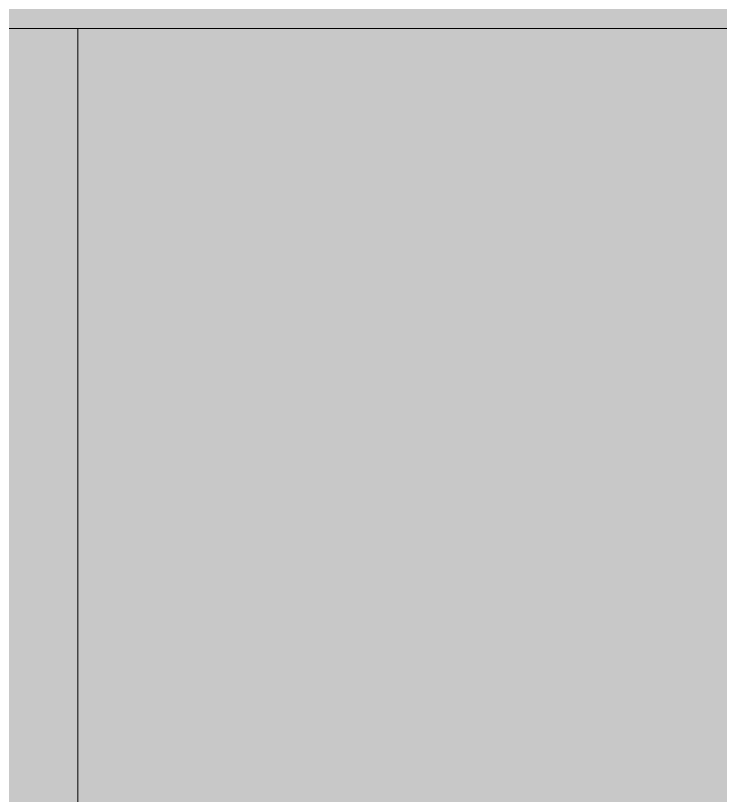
# Model space of a CAD drawing. Header units: inches. Extents: x 385 to 2249, y -1784 to -36.
# Drawn here: x 976.408 to 976.892, y -1510.418 to -1509.882 of the extents above; entities that cross this region are included whole.
import ezdxf

# ---------------------------------------------------------------- set-up
doc = ezdxf.new("R2010")
doc.units = ezdxf.units.IN
doc.header["$MEASUREMENT"] = 0
for name, color, linetype, lineweight in [('A-DOOR', 31, 'Continuous', 13), ('A-DOOR-FRAM', 31, 'Continuous', 20), ('A-WALL-PATT', 111, 'Continuous', 13), ('I-WALL', 2, 'Continuous', 13)]:
    doc.layers.add(name, color=color, linetype=linetype, lineweight=lineweight)

# ---------------------------------------------------------------- blocks, each defined once
blk = doc.blocks.new('Single Flush - OTJ_SOLIDFLUSH_ALUM-5772014-Level 6 REFLECTED CEILING')
at = {"layer": 'A-DOOR-FRAM', "color": 8}
blk.add_line((20.000004, -4), (20.000004, 1.75), dxfattribs=at)

msp = doc.modelspace()

# ---------------------------------------------------------------- hatches: boundary and pattern name
at = {"layer": 'A-WALL-PATT', "lineweight": 9}
msp.add_hatch(color=7, dxfattribs=at).paths.add_polyline_path([(990.0989, -1523.57671), (1119.36613, -1523.57671), (1119.36613, -1509.57671), (964.97132, -1509.57671), (964.97132, -1523.57671), (986.18326, -1523.57671)], flags=0)

# ---------------------------------------------------------------- linework, layer by layer
at = {"layer": 'I-WALL', "color": 8, "lineweight": 20}
for p, q in [((976.45033, -1514.6405), (976.45033, -1509.8905)), ((976.45033, -1509.8905), (979.95033, -1509.8905))]:
    msp.add_line(p, q, dxfattribs=at)

# ---------------------------------------------------------------- block references
at = {"layer": 'A-DOOR', "rotation": 269.9999999999999}
msp.add_blockref('Single Flush - OTJ_SOLIDFLUSH_ALUM-5772014-Level 6 REFLECTED CEILING', (978.20033, -1489.8905), dxfattribs=at)

doc.saveas('drawing.dxf')
